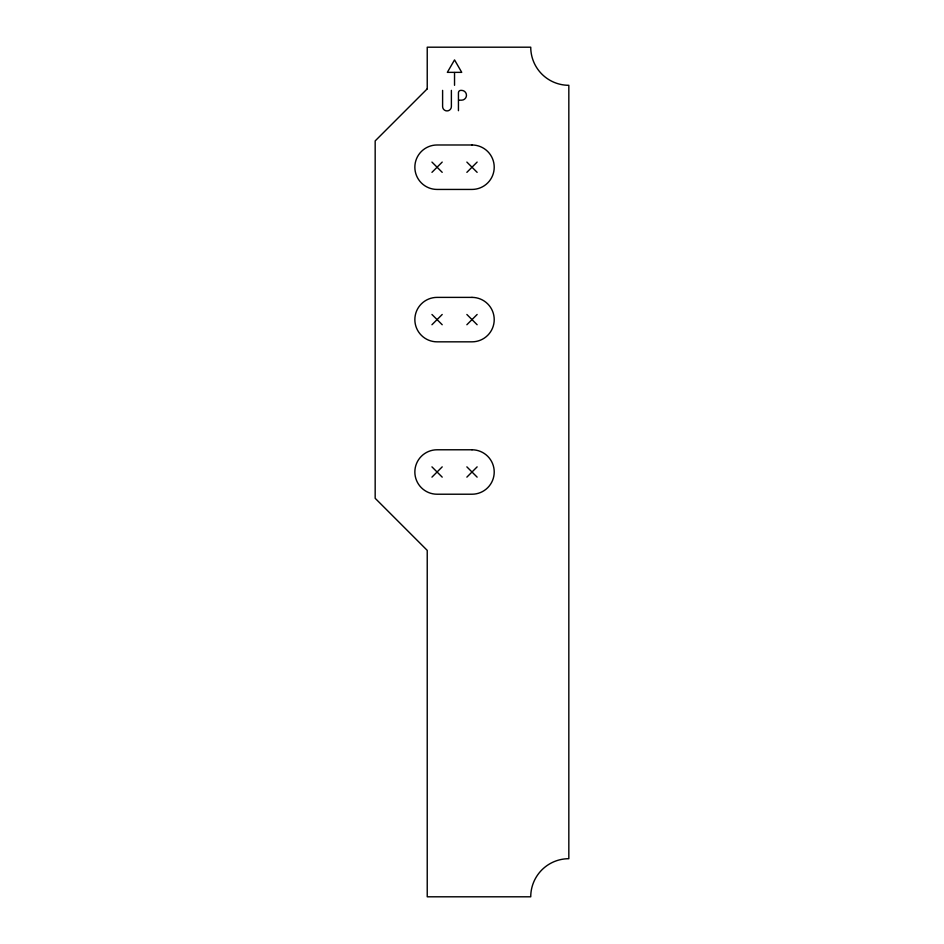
<?xml version="1.0" encoding="UTF-8"?>
<svg xmlns="http://www.w3.org/2000/svg" width="944" height="944" viewBox="0 0 944 944"><rect width="100%" height="100%" fill="white"/><g stroke="black" fill="none" stroke-linecap="round" stroke-linejoin="round"><path stroke-width="1.42" d="M431.951 172.339L442.205 162.085M466.867 172.339L477.133 162.085M431.951 324.736L442.205 314.482M466.867 324.736L477.133 314.482M431.951 477.133L442.205 466.867M466.867 477.133L477.133 466.867M454.029 72.358L447.338 72.358L454.536 59.897L461.734 72.358L454.536 72.358L454.536 85.302M458.949 100.17L461.569 100.17A4.897 4.897 0 0 0 466.466 95.273A4.897 4.897 0 0 0 461.569 90.376L460.825 90.376A2.384 2.384 0 0 0 458.442 92.76L458.442 110.696M466.867 162.085L477.133 172.339M431.951 162.085L442.205 172.339M466.867 314.482L477.133 324.736M431.951 314.482L442.205 324.736M466.867 466.867L477.133 477.133M431.951 466.867L442.205 477.133M451.385 90.376L451.385 106.53A4.39 4.39 0 0 1 446.996 110.92A4.39 4.39 0 0 1 442.606 106.53L442.606 90.376M427.231 88.842L375.169 140.904L375.169 498.302L427.231 550.376L427.231 896.8L530.74 896.8A38.102 38.102 0 0 1 568.831 858.698L568.831 85.302A38.102 38.102 0 0 1 530.74 47.2L427.231 47.2L427.231 88.842M472 144.987L437.072 144.987A22.219 22.219 0 0 0 414.853 167.206A22.219 22.219 0 0 0 437.072 189.437L472 189.437A22.219 22.219 0 0 0 494.219 167.206A22.219 22.219 0 0 0 472 144.987M472 297.384L437.072 297.384A22.219 22.219 0 0 0 414.853 319.603A22.219 22.219 0 0 0 437.072 341.834L472 341.834A22.219 22.219 0 0 0 494.219 319.603A22.219 22.219 0 0 0 472 297.384M472 449.781L437.072 449.781A22.219 22.219 0 0 0 414.853 472A22.219 22.219 0 0 0 437.072 494.219L472 494.219A22.219 22.219 0 0 0 494.219 472A22.219 22.219 0 0 0 472 449.781"/></g></svg>
